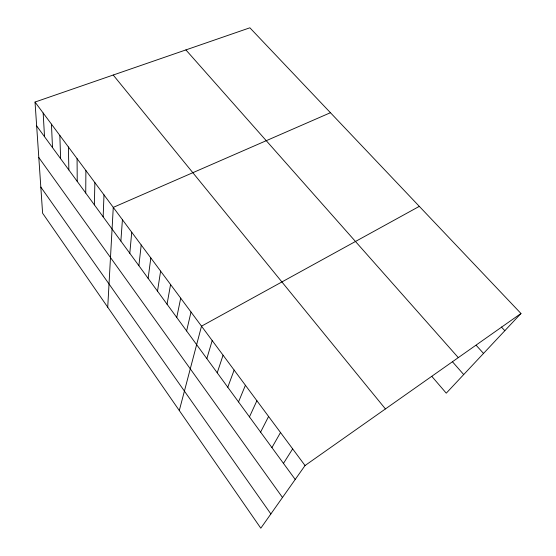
<?xml version="1.0" encoding="UTF-8"?>
<svg xmlns="http://www.w3.org/2000/svg" width="556" height="556" viewBox="0 0 556 556"><rect width="100%" height="100%" fill="white"/><g stroke="black" fill="none" stroke-linecap="round" stroke-linejoin="round"><path stroke-width="0.83" d="M85.735 193.029L85.895 170.532M94.374 204.837L94.867 182.611M103.152 216.84L103.993 194.892M107.732 307.225L113.271 207.381L330.452 112.708M120.867 241.068L122.424 219.71M129.805 253.293L131.73 232.234M138.889 265.712L141.196 244.981M148.125 278.334L150.822 257.935M157.508 291.163L160.614 271.113M167.05 304.208L170.574 284.519M176.745 317.469L180.707 298.162M186.607 330.952L191.014 312.041M179.296 410.53L201.508 326.17L419.314 206.359M206.839 358.613L212.19 340.55M217.222 372.805L223.067 355.187M227.779 387.24L234.139 370.087M238.524 401.932L245.411 385.266M249.463 416.889L256.893 400.723M260.597 432.109L268.597 416.472M271.926 447.601L280.516 432.519M283.47 463.384L292.658 448.873M520.972 313.487L305.042 465.539L260.806 528.2L42.603 213.198L35.028 102.047L249.873 27.8L520.972 313.487L446.26 393.175L431.81 376.356M501.394 327.011L504.827 330.709M476.186 345.304L483.525 353.428M185.899 49.908L458.29 357.626M452.542 361.866L463.711 374.563M113.215 75.025L385.426 408.931M35.028 102.047L305.042 465.539M36.654 125.927L295.222 479.453M38.809 157.543L282.49 497.481M40.824 187.08L270.869 513.946M43.166 113.014L44.522 136.679M51.444 124.148L52.507 147.604M59.846 135.462L60.618 158.696M68.388 146.965L68.861 169.962M77.076 158.655L77.228 181.402"/></g></svg>
